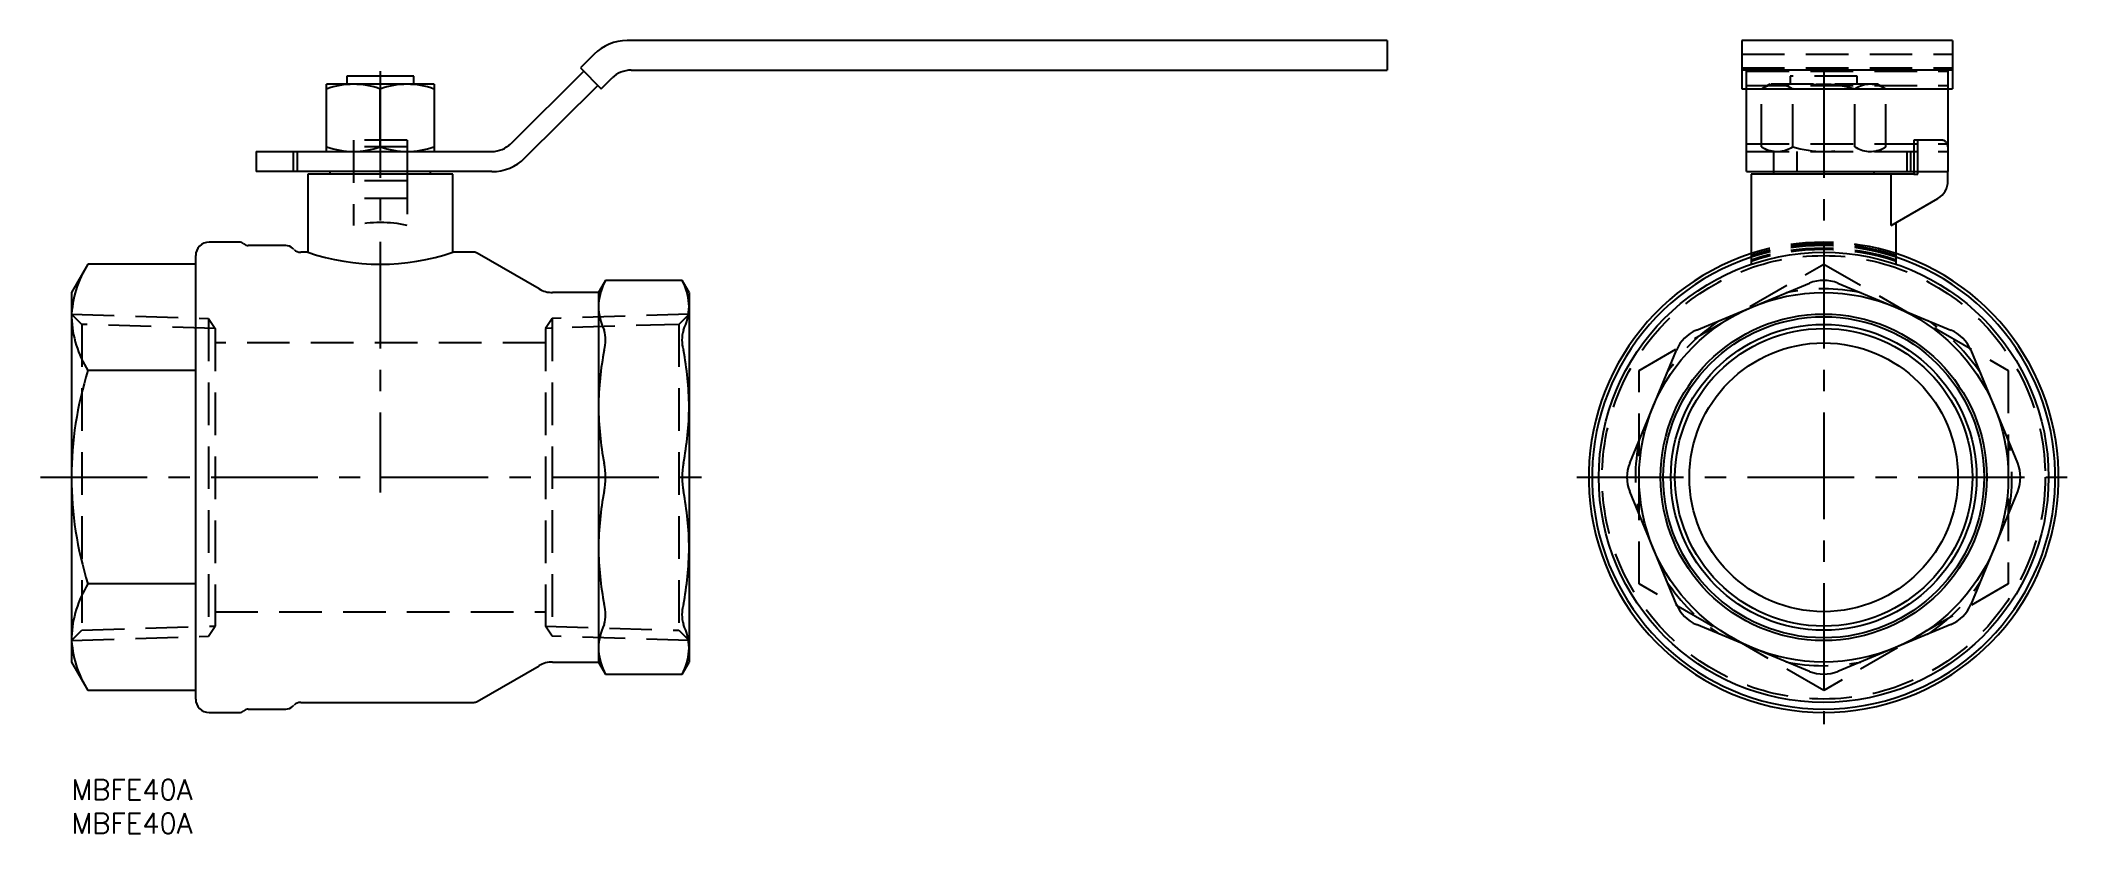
# Model space of a CAD drawing. Extents: x -5 to 298, y -8 to 110.
import ezdxf

# ---------------------------------------------------------------- set-up
doc = ezdxf.new("R2010")
doc.units = 0
doc.header["$LTSCALE"] = 0.5
doc.linetypes.add('CENTER', pattern=[50.8, 31.75, -6.35, 6.35, -6.35])
doc.linetypes.add('DASHED', pattern=[19.05, 12.7, -6.35])
for name, color, linetype in [('MSM_CENTER', 1, 'CENTER'), ('MSM_CONTINUOUS', 7, 'CONTINUOUS'), ('MSM_DASHED', 4, 'DASHED'), ('MSM_NARROW', 5, 'CONTINUOUS'), ('MSM_PART_NUMBER', 7, 'CONTINUOUS')]:
    doc.layers.add(name, color=color, linetype=linetype)
doc.styles.get("Standard").update_dxf_attribs({"font": 'txt.shx', "height": 3, "bigfont": 'bigfont.shx'})

msp = doc.modelspace()

# ---------------------------------------------------------------- linework, layer by layer
at = {"layer": 'MSM_CENTER'}
for p, q in [((46, 105.43), (46, 42.74)), ((261, 105.43), (261, 8.25)), ((-4.6, 45), (96.6, 45)), ((224.25, 45), (297.75, 45))]:
    msp.add_line(p, q, dxfattribs=at)
at = {"layer": 'MSM_CONTINUOUS'}
for p, q in [((196, 110), (82.77, 110)), ((196, 110), (196, 105.6)), ((280.2, 110), (248.8, 110)), ((248.8, 110), (248.8, 102.83)), ((280.2, 110), (280.2, 102.83)), ((77.84, 107.97), (75.81, 105.95)), ((75.81, 105.95), (78.91, 102.83)), ((54, 103.5), (38, 103.5)), ((38, 93.5), (38, 103.5)), ((41, 104.7), (41, 103.5)), ((51, 104.7), (41, 104.7)), ((51, 103.5), (51, 104.7)), ((54, 103.5), (54, 93.5)), ((76.3, 105.45), (65.43, 94.66)), ((67.55, 92.53), (78.41, 103.32)), ((78.91, 102.83), (80.53, 104.44)), ((83.35, 105.6), (196, 105.6)), ((280.2, 105.6), (248.8, 105.6)), ((248.8, 102.83), (280.2, 102.83)), ((249.5, 90.5), (249.5, 102.83)), ((279.5, 102.83), (279.5, 90.5)), ((46, 94.21), (46, 102.79)), ((27.5, 93.5), (62.61, 93.5)), ((27.5, 93.5), (27.5, 90.5)), ((62.61, 90.5), (27.5, 90.5)), ((35.2, 90.1), (35.2, 78.5)), ((56.8, 90.1), (35.2, 90.1)), ((38.5, 90.5), (38.5, 90.1)), ((53.5, 90.1), (53.5, 90.5)), ((56.8, 78.49), (56.8, 90.1)), ((249.5, 90.5), (279.5, 90.5)), ((274.42, 90.1), (250.2, 90.1)), ((250.2, 90.1), (250.2, 76.71)), ((253.5, 90.5), (253.5, 90.1)), ((268.5, 90.1), (268.5, 90.5)), ((271.03, 82.49), (271.03, 90.1)), ((274.42, 90.5), (274.42, 90.1)), ((279.5, 89.11), (279.5, 90.5)), ((271.03, 82.49), (278, 86.51)), ((271.8, 76.71), (271.8, 82.94)), ((25.02, 80), (20.5, 80)), ((31.91, 79.5), (26.34, 79.5)), ((33.14, 78.9), (32.93, 79.1)), ((2.46, 76.75), (0, 72.5)), ((18.5, 76.75), (2.46, 76.75)), ((18.5, 12), (18.5, 78)), ((35.2, 78.5), (34.17, 78.5)), ((59.93, 78.5), (56.77, 78.5)), ((69.66, 73.04), (60.43, 78.37)), ((79.55, 74.31), (78.5, 72.5)), ((79.55, 74.31), (79.35, 73.89)), ((90.96, 74.31), (79.54, 74.31)), ((91.15, 73.89), (90.95, 74.31)), ((92, 72.5), (90.95, 74.31)), ((242.06, 66.92), (258.9, 73.89)), ((263.1, 73.89), (279.94, 66.92)), ((0, 72.5), (0, 17.5)), ((78.5, 72.5), (71.66, 72.5)), ((78.5, 72.5), (78.5, 17.5)), ((92, 72.5), (92, 17.5)), ((232.11, 47.1), (239.08, 63.94)), ((282.92, 63.94), (289.89, 47.1)), ((18.5, 60.88), (2.46, 60.88)), ((239.08, 26.06), (232.11, 42.9)), ((289.89, 42.9), (282.92, 26.06)), ((18.5, 29.12), (2.46, 29.12)), ((258.9, 16.11), (242.06, 23.08)), ((279.94, 23.08), (263.1, 16.11)), ((0, 17.5), (2.46, 13.25)), ((60.43, 11.63), (69.66, 16.96)), ((71.66, 17.5), (78.5, 17.5)), ((78.5, 17.5), (79.55, 15.69)), ((79.35, 16.11), (79.55, 15.69)), ((79.54, 15.69), (90.96, 15.69)), ((90.95, 15.69), (92, 17.5)), ((90.95, 15.69), (91.15, 16.11)), ((18.5, 13.25), (2.46, 13.25)), ((20.5, 10), (25.02, 10)), ((26.34, 10.5), (31.91, 10.5)), ((32.93, 10.9), (33.14, 11.1)), ((34.17, 11.5), (59.93, 11.5))]:
    msp.add_line(p, q, dxfattribs=at)
for radius in [33.5, 27.5, 24.3, 22.77, 22.15, 20]:
    msp.add_circle((261, 45), radius, dxfattribs=at)
for centre, radius, start, end in [((82.77, 103), 7, 90, 134.8), ((42, 91.95), 11.55, 69.7438, 110.2562), ((50, 91.95), 11.55, 69.7438, 110.2562), ((83.35, 101.6), 4, 90, 134.8), ((42, 105.05), 11.55, 249.7438, 290.2562), ((50, 105.05), 11.55, 249.7438, 290.2562), ((62.61, 97.5), 4, 270, 314.8), ((62.61, 97.5), 7, 270, 314.8), ((276.5, 89.11), 3, 300, 0), ((20.5, 78), 2, 90, 180), ((25.02, 79), 1, 48.5904, 90), ((26.34, 80.5), 1, 228.5904, 270), ((31.91, 78), 1.5, 47.1, 90), ((34.17, 80), 1.5, 227.1, 270), ((15.87, 68.25), 15.88, 147.6445, 177.9712), ((46, 110.25), 33.54, 251.2152, 288.7848), ((59.93, 77.5), 1, 60, 90), ((261, 45), 35, 107.9732, 72.0268), ((261, 45), 34.5, 108.2427, 71.7573), ((71.66, 76.5), 4, 240, 270), ((86.84, 70.22), 8.34, 153.8963, 178.7378), ((83.66, 70.22), 8.34, 1.2622, 26.1037), ((261, 68.6), 5.7, 68.3218, 111.6782), ((87.03, 70.64), 8.53, 181.5411, 205.8248), ((83.47, 70.64), 8.53, 334.1752, 358.4589), ((16.15, 69.46), 16.16, 182.2952, 212.0891), ((74.39, 65.43), 5.18, 343.2928, 16.7072), ((96.11, 65.43), 5.18, 163.2928, 196.7072), ((244.31, 61.69), 5.7, 113.3132, 156.6868), ((277.7, 61.7), 5.68, 23.2603, 66.7397), ((125.34, 55.05), 46.84, 169.0594, 179.4236), ((45.16, 55.05), 46.84, 0.5764, 10.9406), ((52.54, 45), 52.54, 162.412, 197.588), ((123.85, 55.84), 45.35, 180.4054, 191.1115), ((46.65, 55.84), 45.35, 348.8885, 359.5946), ((67.8, 45), 11.74, 349.6748, 10.3252), ((102.7, 45), 11.74, 169.6748, 190.3252), ((237.4, 45), 5.7, 158.3218, 201.6782), ((284.6, 45), 5.7, 338.3218, 21.6782), ((123.85, 34.16), 45.35, 168.8885, 179.5946), ((46.65, 34.16), 45.35, 0.4054, 11.1115), ((125.34, 34.95), 46.84, 180.5764, 190.9406), ((45.16, 34.95), 46.84, 349.0594, 359.4236), ((16.15, 20.54), 16.16, 147.9109, 177.7048), ((74.39, 24.57), 5.18, 343.2928, 16.7072), ((96.11, 24.57), 5.18, 163.2928, 196.7072), ((244.31, 28.31), 5.7, 203.3132, 246.6868), ((277.7, 28.3), 5.68, 293.2603, 336.7397), ((15.87, 21.75), 15.88, 182.0288, 212.3555), ((87.03, 19.36), 8.53, 154.1752, 178.4589), ((83.47, 19.36), 8.53, 1.5411, 25.8248), ((86.84, 19.78), 8.34, 181.2622, 206.1037), ((83.66, 19.78), 8.34, 333.8963, 358.7378), ((71.66, 13.5), 4, 90, 120), ((261, 21.4), 5.7, 248.3218, 291.6782), ((20.5, 12), 2, 180, 270), ((25.02, 11), 1, 270, 311.4096), ((26.34, 9.5), 1, 90, 131.4096), ((31.91, 12), 1.5, 270, 312.9), ((34.17, 10), 1.5, 90, 132.9), ((59.93, 12.5), 1, 270, 300)]:
    msp.add_arc(centre, radius, start, end, dxfattribs=at)
at = {"layer": 'MSM_DASHED'}
for p, q in [((248.8, 107.97), (280.2, 107.97)), ((248.8, 105.95), (280.2, 105.95)), ((249.5, 105.45), (279.5, 105.45)), ((249.5, 102.83), (249.5, 105.45)), ((249.5, 103.32), (279.5, 103.32)), ((253, 103.5), (251.76, 102.79)), ((251.84, 102.83), (251.76, 102.79)), ((269, 103.5), (253, 103.5)), ((266, 104.7), (256, 104.7)), ((256, 104.7), (256, 103.5)), ((256.38, 102.79), (256.3, 102.83)), ((256.55, 102.83), (256.38, 102.79)), ((265.62, 102.79), (265.46, 102.83)), ((265.7, 102.83), (265.62, 102.79)), ((266, 103.5), (266, 104.7)), ((270.24, 102.79), (269, 103.5)), ((270.24, 102.79), (270.16, 102.83)), ((279.5, 105.45), (279.5, 102.83)), ((251.76, 94.21), (251.76, 102.79)), ((256.38, 94.21), (256.38, 102.79)), ((265.62, 94.21), (265.62, 102.79)), ((270.24, 94.21), (270.24, 102.79)), ((42, 95.2), (42, 82.49)), ((50, 95.2), (42, 95.2)), ((50, 94.2), (42, 94.2)), ((50, 95.2), (50, 93.5)), ((249.5, 94.66), (279.5, 94.66)), ((251.76, 94.21), (253, 93.5)), ((269, 93.5), (270.24, 94.21)), ((278.5, 95.2), (274.42, 95.2)), ((274.42, 95.2), (274.42, 90.5)), ((275, 90.1), (275, 95.2)), ((33, 93.5), (33, 90.5)), ((33.63, 93.5), (33.63, 90.5)), ((50, 93.5), (50, 90.5)), ((249.5, 93.5), (279.5, 93.5)), ((253.5, 93.5), (253.5, 90.5)), ((257, 93.5), (257, 90.5)), ((273.37, 93.5), (273.37, 90.5)), ((274, 90.5), (274, 93.5)), ((50, 89.11), (42, 89.11)), ((50, 90.5), (50, 82.49)), ((274.42, 90.1), (275, 90.1)), ((50, 86.51), (42, 86.51)), ((233.5, 60.88), (261, 76.75)), ((261, 76.75), (288.5, 60.88)), ((1.53, 67.77), (0, 69.3)), ((0, 69.3), (20.4, 68.66)), ((21.4, 67.15), (1.53, 67.77)), ((1.53, 67.77), (1.53, 22.23)), ((20.4, 68.66), (20.4, 21.34)), ((20.4, 68.66), (21.4, 67.15)), ((21.4, 67.15), (21.4, 22.85)), ((71.6, 68.66), (70.6, 67.15)), ((90.47, 67.77), (70.6, 67.15)), ((70.6, 67.15), (70.6, 22.85)), ((92, 69.3), (71.6, 68.66)), ((71.6, 68.66), (71.6, 21.34)), ((92, 69.3), (90.47, 67.77)), ((90.47, 67.77), (90.47, 22.23)), ((70.6, 65), (21.4, 65)), ((233.5, 29.12), (233.5, 60.88)), ((288.5, 60.88), (288.5, 29.12)), ((261, 13.25), (233.5, 29.12)), ((288.5, 29.12), (261, 13.25)), ((21.4, 25), (70.6, 25)), ((0, 20.7), (1.53, 22.23)), ((0, 20.7), (20.4, 21.34)), ((1.53, 22.23), (21.4, 22.85)), ((20.4, 21.34), (21.4, 22.85)), ((70.6, 22.85), (90.47, 22.23)), ((71.6, 21.34), (70.6, 22.85)), ((92, 20.7), (71.6, 21.34)), ((90.47, 22.23), (92, 20.7))]:
    msp.add_line(p, q, dxfattribs=at)
msp.add_circle((261, 45), 33, dxfattribs=at)
for centre, radius, start, end in [((254.07, 99.45), 4.05, 56.6003, 123.4057), ((261, 88.31), 15.19, 72.9283, 107.0257), ((267.93, 99.45), 4.05, 56.5943, 123.3997), ((254.08, 97.57), 4.07, 243.3725, 304.4415), ((261, 108.78), 15.28, 252.4111, 287.5889), ((267.93, 97.59), 4.09, 235.6126, 295.6126), ((278.5, 94.2), 1, 0, 90), ((46, 64.45), 18.48, 77.5006, 102.4994), ((261, 45), 35, 72.0268, 107.9732), ((261, 45), 34.75, 71.8931, 108.1069), ((261, 45), 34.5, 71.7573, 108.2427), ((261, 45), 34.1, 71.5349, 108.4651), ((261, 45), 33.9, 71.4234, 108.5766), ((261, 45), 28.04, 78.467, 101.4585), ((261, 45), 28.04, 123.5899, 146.5561), ((261, 45), 28.04, 33.4288, 56.2904), ((261, 45), 28.04, 168.6407, 191.5605), ((261, 45), 28.04, 348.6452, 11.4953), ((261, 45), 28.04, 213.4649, 236.4385), ((261, 45), 28.04, 303.4992, 326.4994), ((261, 45), 28.04, 258.4305, 281.3524)]:
    msp.add_arc(centre, radius, start, end, dxfattribs=at)
at = {"layer": 'MSM_NARROW'}
msp.add_circle((261, 45), 23.9, dxfattribs=at)

# ---------------------------------------------------------------- texts
at = {"layer": 'MSM_PART_NUMBER'}
for p in [(0, -3), (0, -8)]:
    msp.add_text('MBFE40A', height=3, dxfattribs=at).set_placement(p)

doc.saveas('drawing.dxf')
